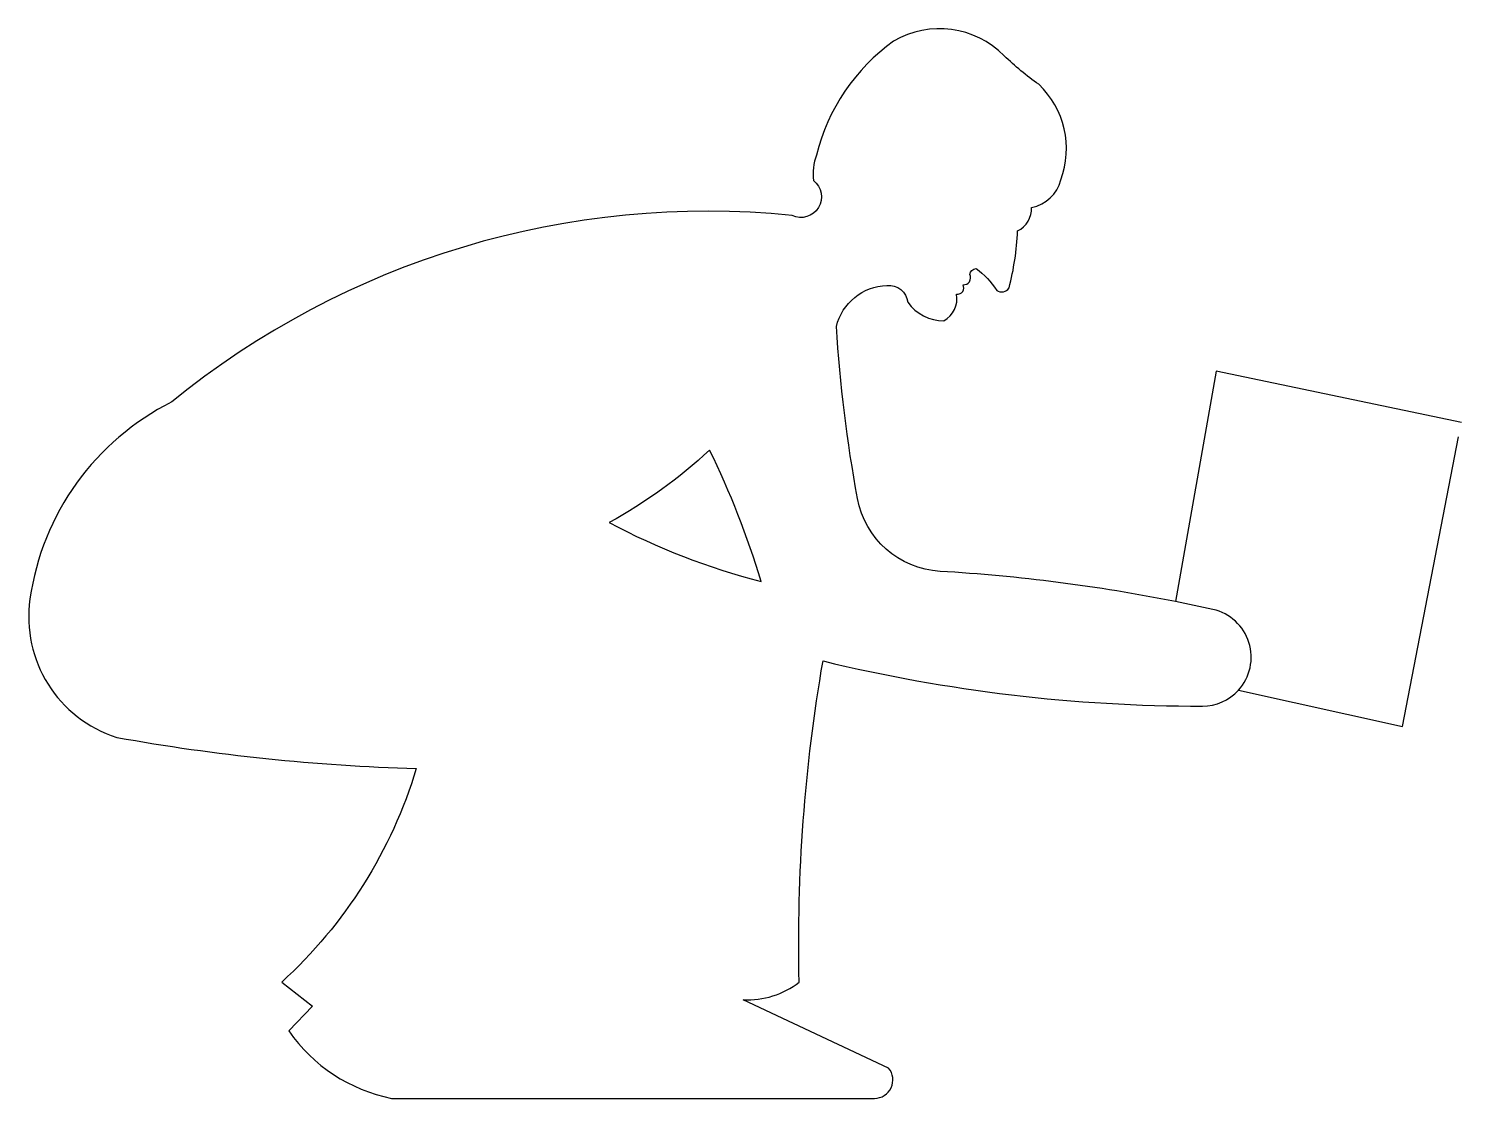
# Model space of a CAD drawing. Extents: x 15.41 to 16.62, y 14.3 to 15.2.
import ezdxf

# ---------------------------------------------------------------- set-up
doc = ezdxf.new("R2010")
doc.units = 0
doc.linetypes.add('HIDDEN', pattern=[0.375, 0.25, -0.125])
doc.layers.get('0').update_dxf_attribs({"linetype": 'CONTINUOUS'})
doc.layers.add('CONTORXXNP----00', color=255, linetype='CONTINUOUS')

msp = doc.modelspace()

# ---------------------------------------------------------------- linework, layer by layer
at = {"color": 0}
for points in [[(16.1327, 14.984, -0.408582), (16.1505, 14.9697, 0.243267), (16.1811, 14.954, 0.326181), (16.1918, 14.9766, 0.617623), (16.1973, 14.9846, 0.616265), (16.203, 14.9932, -0.333153), (16.2084, 14.9984, -0.083389), (16.2259, 14.9798, 0.424487), (16.2363, 14.9818, 0.052606), (16.2436, 15.0301, 0.293756), (16.2554, 15.0501, 0.296922), (16.2802, 15.0734, 0.300563), (16.2615, 15.1544, -0.045146), (16.2323, 15.1786, 0.341699), (16.1385, 15.191, 0.17758), (16.073, 15.0944, 0.109109), (16.0705, 15.0728)], [(16.0705, 15.0728, -0.898236), (16.0524, 15.0432, 0.198964), (15.5265, 14.8852, 0.245855), (15.4063, 14.7183, 0.366517), (15.4799, 14.601, 0.037102), (15.7338, 14.5747, -0.13589), (15.6197, 14.3937), (15.6459, 14.3734), (15.6257, 14.3523, 0.192576), (15.7128, 14.2952), (16.1222, 14.2952, 0.634857), (16.1342, 14.3208), (16.011, 14.3787, 0.180458), (16.0584, 14.3937, -0.048759), (16.0786, 14.6658, 0.059475), (16.4002, 14.6275, 0.211239), (16.4308, 14.641, 0.005601)], [(16.3773, 14.7161, 0.034652), (16.1778, 14.7417, -0.345114), (16.1079, 14.8034, -0.030111), (16.0899, 14.9492, -0.333554), (16.1327, 14.984, -1.183818)], [(16.0261, 14.7332, 0.040632), (15.9824, 14.8445, -0.062137), (15.8974, 14.783, 0.059114), (16.0261, 14.7332, -2.399228)], [(16.4308, 14.641, 0.575707), (16.4092, 14.7094, 0.005601), (16.3773, 14.7161, -0.345114)]]:
    msp.add_lwpolyline(points, format="xyb", dxfattribs=at)
at = {"color": 0, "linetype": 'HIDDEN'}
msp.add_lwpolyline([(16.4308, 14.641), (16.5699, 14.6102), (16.6198, 14.8677), (16.4119, 14.9113), (16.3773, 14.7161)], dxfattribs=at)
at = {"layer": 'CONTORXXNP----00'}
for points in [[(16.1327, 14.984, -0.408582), (16.1505, 14.9697, 0.243267), (16.1811, 14.954, 0.326181), (16.1918, 14.9766, 0.617623), (16.1973, 14.9846, 0.616265), (16.203, 14.9932, -0.333153), (16.2084, 14.9984, -0.083389), (16.2259, 14.9798, 0.424487), (16.2363, 14.9818, 0.052606), (16.2436, 15.0301, 0.293756), (16.2554, 15.0501, 0.296922), (16.2802, 15.0734, 0.300563), (16.2615, 15.1544, -0.045146), (16.2323, 15.1786, 0.341699), (16.1385, 15.191, 0.17758), (16.073, 15.0944, 0.109109), (16.0705, 15.0728)], [(16.0705, 15.0728, -0.898236), (16.0524, 15.0432, 0.198964), (15.5265, 14.8852, 0.245855), (15.4063, 14.7183, 0.366517), (15.4799, 14.601, 0.037102), (15.7338, 14.5747, -0.13589), (15.6197, 14.3937), (15.6459, 14.3734), (15.6257, 14.3523, 0.192576), (15.7128, 14.2952), (16.1222, 14.2952, 0.634857), (16.1342, 14.3208), (16.011, 14.3787, 0.180458), (16.0584, 14.3937, -0.048759), (16.0786, 14.6658, 0.059475), (16.4002, 14.6275, 0.211239), (16.4308, 14.641, 0.005601)], [(16.3773, 14.7161, 0.034652), (16.1778, 14.7417, -0.345114), (16.1079, 14.8034, -0.030111), (16.0899, 14.9492, -0.333554), (16.1327, 14.984, -1.183818)]]:
    msp.add_lwpolyline(points, format="xyb", dxfattribs=at)
at = {"layer": 'CONTORXXNP----00', "linetype": 'HIDDEN'}
msp.add_lwpolyline([(16.4308, 14.641), (16.5699, 14.6102), (16.6198, 14.8677), (16.4119, 14.9113), (16.3773, 14.7161)], dxfattribs=at)

doc.saveas('drawing.dxf')
